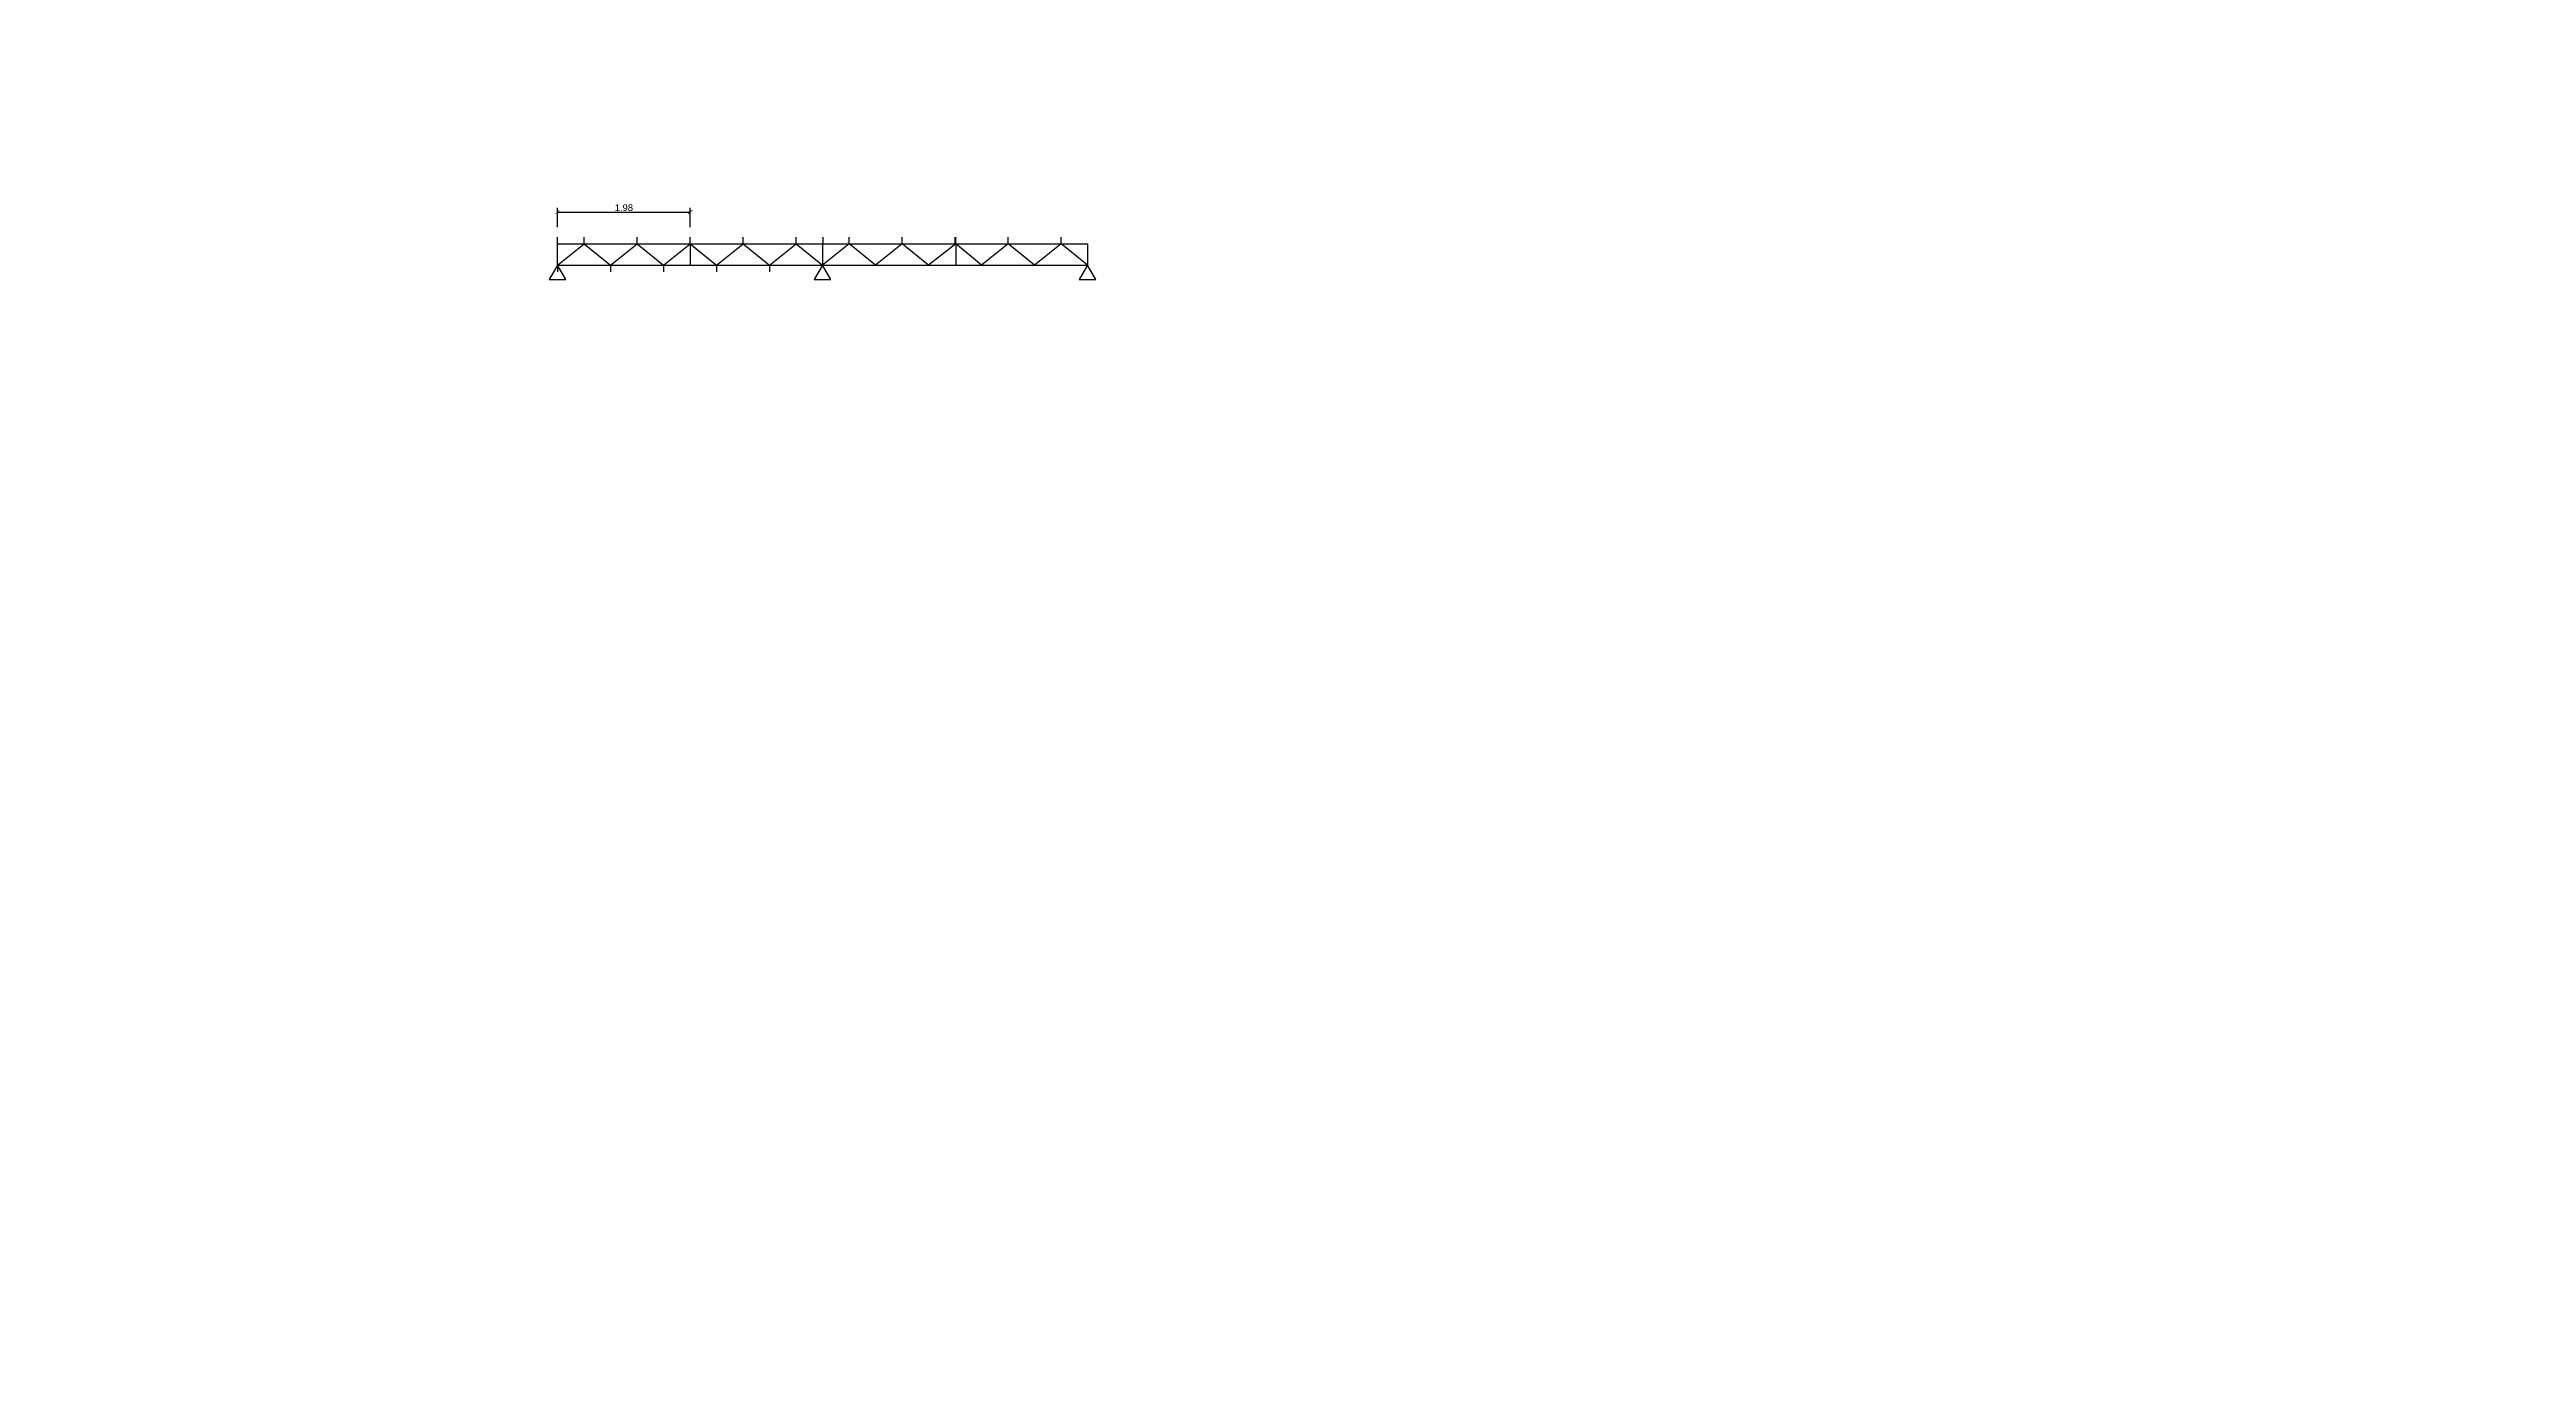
# Model space of a CAD drawing. Header units: millimetres. Extents: x 2924 to 6397, y 1555 to 1704.
# Drawn here: x 3131.86 to 3168.78, y 1561.98 to 1581.54 of the extents above; entities that cross this region are included whole.
import ezdxf

# ---------------------------------------------------------------- set-up
doc = ezdxf.new("R2010")
doc.units = ezdxf.units.MM
doc.header["$PDMODE"] = 35
doc.layers.get('Defpoints').update_dxf_attribs({"color": 230})
doc.layers.add('PT-MUROS', color=7, linetype='Continuous')
doc.layers.add('Viga', color=6, linetype='Continuous')
doc.styles.add('Arial10', font='arial.ttf', dxfattribs={"height": 0.1})
doc.styles.get("Standard").update_dxf_attribs({"font": 'arial.ttf'})
doc.dimstyles.new('COTA-1-50', dxfattribs={"dimtxt": 0.1, "dimasz": 0.06, "dimexe": 0.06, "dimexo": 0.15, "dimgap": 0.0125, "dimtad": 1, "dimzin": 0, "dimdsep": 46, "dimtxsty": 'Arial10', "dimblk1": 'ARCHTICK', "dimblk2": 'ARCHTICK', "dimsah": 1, "dimcen": 0.09, "dimclrd": 7, "dimclre": 7, "dimclrt": 7, "dimazin": 0, "dimtfac": 1, "dimtofl": 0, "dimtmove": 2, "dimatfit": 3, "dimldrblk": 'ARCHTICK', "dimfxl": 1, "dimtolj": 1, "dimtzin": 0, "dimarcsym": 0})

# ---------------------------------------------------------------- blocks, each defined once
blk = doc.blocks.new('_ARCHTICK')
at = {"color": 0, "linetype": 'ByBlock', "const_width": 0.15}
blk.add_lwpolyline([(-0.5, -0.5), (0.5, 0.5)], dxfattribs=at)
blk = doc.blocks.new('*D397')
at = {"layer": 'Defpoints', "color": 0, "transparency": 16777216}
for p in [(3131.893, 1621.241), (3132.881, 1621.241), (3132.881, 1620.903), (3220.46, 1562.18), (3220.46, 1561.981), (3228.345, 1561.981)]:
    blk.add_point(p, dxfattribs=at)
at = {"layer": 'PT-MUROS', "color": 7, "lineweight": -2, "transparency": 16777216}
for p, q in [((3131.893, 1621.091), (3131.893, 1620.843)), ((3131.893, 1620.903), (3132.881, 1620.903)), ((3132.881, 1621.091), (3132.881, 1620.843)), ((3220.46, 1562.131), (3220.46, 1562.24)), ((3228.345, 1562.18), (3220.46, 1562.18)), ((3228.345, 1562.131), (3228.345, 1562.24))]:
    blk.add_line(p, q, dxfattribs=at)
at = {"layer": 'PT-MUROS', "color": 7, "lineweight": -2, "transparency": 16777216, "xscale": 0.06, "yscale": 0.06, "zscale": 0.06, "rotation": 180}
for p in [(3131.893, 1620.903), (3220.46, 1562.18)]:
    blk.add_blockref('_ARCHTICK', p, dxfattribs=at)
at = {"layer": 'PT-MUROS', "color": 7, "lineweight": -2, "transparency": 16777216, "xscale": 0.06, "yscale": 0.06, "zscale": 0.06}
for p in [(3132.881, 1620.903), (3228.345, 1562.18)]:
    blk.add_blockref('_ARCHTICK', p, dxfattribs=at)
at = {"layer": 'PT-MUROS', "color": 7, "transparency": 16777216, "char_height": 0.1, "attachment_point": 5, "style": 'Arial10'}
for s, insert in [('\\A1;0.99', (3132.387, 1620.967)), ('\\A1;7.885', (3224.402, 1562.244))]:
    blk.add_mtext(s, dxfattribs=dict(at, insert=insert))
blk = doc.blocks.new('*D398')
at = {"layer": 'Defpoints', "color": 0, "transparency": 16777216}
for p in [(3132.881, 1621.241), (3133.869, 1621.241), (3133.869, 1620.903), (3228.345, 1565.434), (3228.345, 1565.181), (3228.575, 1565.181)]:
    blk.add_point(p, dxfattribs=at)
at = {"layer": 'PT-MUROS', "color": 7, "lineweight": -2, "transparency": 16777216}
for p, q in [((3132.881, 1621.091), (3132.881, 1620.843)), ((3132.881, 1620.903), (3133.869, 1620.903)), ((3133.869, 1621.091), (3133.869, 1620.843)), ((3228.495, 1565.434), (3228.635, 1565.434)), ((3228.575, 1565.434), (3228.575, 1565.181)), ((3228.495, 1565.181), (3228.635, 1565.181))]:
    blk.add_line(p, q, dxfattribs=at)
at = {"layer": 'PT-MUROS', "color": 7, "lineweight": -2, "transparency": 16777216, "xscale": 0.06, "yscale": 0.06, "zscale": 0.06}
for p, rotation in [((3132.881, 1620.903), 180), ((3228.575, 1565.434), 90), ((3228.575, 1565.181), 270)]:
    blk.add_blockref('_ARCHTICK', p, dxfattribs=dict(at, rotation=rotation))
blk.add_blockref('_ARCHTICK', (3133.869, 1620.903), dxfattribs=at)
at = {"layer": 'PT-MUROS', "color": 7, "transparency": 16777216, "insert": (3133.375, 1620.967), "char_height": 0.1, "attachment_point": 5, "style": 'Arial10'}
blk.add_mtext('\\A1;0.99', dxfattribs=at)
at = {"layer": 'PT-MUROS', "color": 7, "transparency": 16777216, "insert": (3228.537, 1565.307), "char_height": 0.05, "attachment_point": 5, "rotation": 90}
blk.add_mtext('\\A1;0.253', dxfattribs=at)
blk = doc.blocks.new('*D417')
at = {"layer": 'Defpoints', "color": 0, "transparency": 16777216}
for p in [(3141.411, 1579.118), (3139.431, 1578.744), (3141.411, 1578.744)]:
    blk.add_point(p, dxfattribs=at)
at = {"layer": 'Viga', "color": 7, "lineweight": -2, "transparency": 16777216}
for p, q in [((3139.431, 1578.894), (3139.431, 1579.178)), ((3139.431, 1579.118), (3141.411, 1579.118)), ((3141.411, 1578.894), (3141.411, 1579.178))]:
    blk.add_line(p, q, dxfattribs=at)
at = {"layer": 'Viga', "color": 7, "lineweight": -2, "transparency": 16777216, "xscale": 0.06, "yscale": 0.06, "zscale": 0.06, "rotation": 180}
blk.add_blockref('_ARCHTICK', (3139.431, 1579.118), dxfattribs=at)
at = {"layer": 'Viga', "color": 7, "lineweight": -2, "transparency": 16777216, "xscale": 0.06, "yscale": 0.06, "zscale": 0.06}
blk.add_blockref('_ARCHTICK', (3141.411, 1579.118), dxfattribs=at)
at = {"layer": 'Viga', "color": 7, "transparency": 16777216, "insert": (3140.421, 1579.182), "char_height": 0.1, "attachment_point": 5, "style": 'Arial10'}
blk.add_mtext('\\A1;1.98', dxfattribs=at)

msp = doc.modelspace()

# ---------------------------------------------------------------- linework, layer by layer
at = {"layer": 'Viga'}
for p, q in [((3139.4311, 1578.6437), (3139.4311, 1578.7437)), ((3139.8311, 1578.6437), (3139.8311, 1578.7437)), ((3140.6211, 1578.6437), (3140.6211, 1578.7437)), ((3141.4111, 1578.6437), (3141.4111, 1578.7437)), ((3141.4111, 1578.6437), (3141.4111, 1578.7437)), ((3142.2011, 1578.6437), (3142.2011, 1578.7437)), ((3142.9911, 1578.6437), (3142.9911, 1578.7437)), ((3143.3911, 1578.6437), (3143.3911, 1578.7437)), ((3143.7811, 1578.6437), (3143.7811, 1578.7437)), ((3144.5711, 1578.6437), (3144.5711, 1578.7437)), ((3145.3611, 1578.6437), (3145.3611, 1578.7437)), ((3145.3711, 1578.6437), (3145.3711, 1578.7437)), ((3146.1511, 1578.6437), (3146.1511, 1578.7437)), ((3146.9411, 1578.6437), (3146.9411, 1578.7437)), ((3139.4311, 1578.6437), (3147.3311, 1578.6437)), ((3139.4311, 1578.3237), (3139.4311, 1578.6437)), ((3139.4311, 1578.3237), (3139.8311, 1578.6437)), ((3139.8311, 1578.6437), (3140.2211, 1578.3237)), ((3140.2211, 1578.3237), (3140.6211, 1578.6437)), ((3140.6211, 1578.6437), (3141.0111, 1578.3237)), ((3141.0111, 1578.3237), (3141.4111, 1578.6437)), ((3141.4111, 1578.6437), (3141.4111, 1578.3237)), ((3141.4111, 1578.6437), (3141.8011, 1578.3237)), ((3141.8011, 1578.3237), (3142.2011, 1578.6437)), ((3142.2011, 1578.6437), (3142.5911, 1578.3237)), ((3142.5911, 1578.3237), (3142.9911, 1578.6437)), ((3142.9911, 1578.6437), (3143.3811, 1578.3237)), ((3143.3811, 1578.6437), (3143.3811, 1578.3237)), ((3143.7811, 1578.6437), (3143.3811, 1578.3237)), ((3144.1711, 1578.3237), (3143.7811, 1578.6437)), ((3144.5711, 1578.6437), (3144.1711, 1578.3237)), ((3144.9611, 1578.3237), (3144.5711, 1578.6437)), ((3145.3711, 1578.6437), (3144.9611, 1578.3237)), ((3145.3711, 1578.6437), (3145.3711, 1578.3237)), ((3145.7511, 1578.3237), (3145.3711, 1578.6437)), ((3146.1511, 1578.6437), (3145.7511, 1578.3237)), ((3146.5411, 1578.3237), (3146.1511, 1578.6437)), ((3146.9411, 1578.6437), (3146.5411, 1578.3237)), ((3147.3311, 1578.3237), (3146.9411, 1578.6437)), ((3147.3311, 1578.6437), (3147.3311, 1578.3237)), ((3139.4311, 1578.3237), (3147.3311, 1578.3237)), ((3139.4311, 1578.3237), (3139.4311, 1578.2237)), ((3140.2211, 1578.3237), (3140.2211, 1578.2237)), ((3141.0111, 1578.3237), (3141.0111, 1578.2237)), ((3141.8011, 1578.3237), (3141.8011, 1578.2237)), ((3142.5911, 1578.3237), (3142.5911, 1578.2237))]:
    msp.add_line(p, q, dxfattribs=at)
for points in [[(3139.4311, 1578.3237), (3139.3084, 1578.1112), (3139.5538, 1578.1112)], [(3143.3811, 1578.3237), (3143.2584, 1578.1112), (3143.5038, 1578.1112)], [(3147.3311, 1578.3237), (3147.2084, 1578.1112), (3147.4538, 1578.1112)]]:
    msp.add_lwpolyline(points, close=True, dxfattribs=at)

# ---------------------------------------------------------------- dimensions: what is measured, and where the dimension line sits
at = {"layer": 'PT-MUROS'}
for base, p1, p2, override, picture, middle in [((3220.46, 1562.1805), (3228.345, 1561.9812), (3220.46, 1561.9813), {"dimdec": 3, "dimfxl": 0.2, "dimarcsym": 1}, '*D397', (3224.4025, 1562.244)), ((3132.8809, 1620.9033), (3131.8929, 1621.2407), (3132.8809, 1621.2407), {"dimfxl": 0.5, "dimarcsym": 1}, '*D397', (3132.3869, 1620.9668)), ((3133.8688, 1620.9033), (3132.8809, 1621.2407), (3133.8688, 1621.2407), {"dimfxl": 0.5, "dimarcsym": 1}, '*D398', (3133.3748, 1620.9668))]:
    dim = msp.add_linear_dim(base=base, p1=p1, p2=p2, dimstyle='COTA-1-50', override=override, dxfattribs=at)
    dim.commit()
    dim.dimension.update_dxf_attribs({"geometry": picture, "text_midpoint": middle})
dim = msp.add_linear_dim(base=(3228.5754, 1565.1812), p1=(3228.345, 1565.4338), p2=(3228.345, 1565.1812), angle=270, dimstyle='COTA-1-50', override={"dimtxt": 0.05, "dimdec": 3, "dimtxsty": 'Standard', "dimfxl": 0.2, "dimarcsym": 1}, dxfattribs=at)
dim.commit()
dim.dimension.update_dxf_attribs({"geometry": '*D398', "text_midpoint": (3228.5373, 1565.3075)})
at = {"layer": 'Viga'}
dim = msp.add_linear_dim(base=(3141.4111, 1579.1185), p1=(3139.4311, 1578.7437), p2=(3141.4111, 1578.7437), dimstyle='COTA-1-50', override={"dimfxl": 0.5, "dimarcsym": 1}, dxfattribs=at)
dim.commit()
dim.dimension.update_dxf_attribs({"geometry": '*D417', "text_midpoint": (3140.4211, 1579.182)})

doc.saveas('drawing.dxf')
